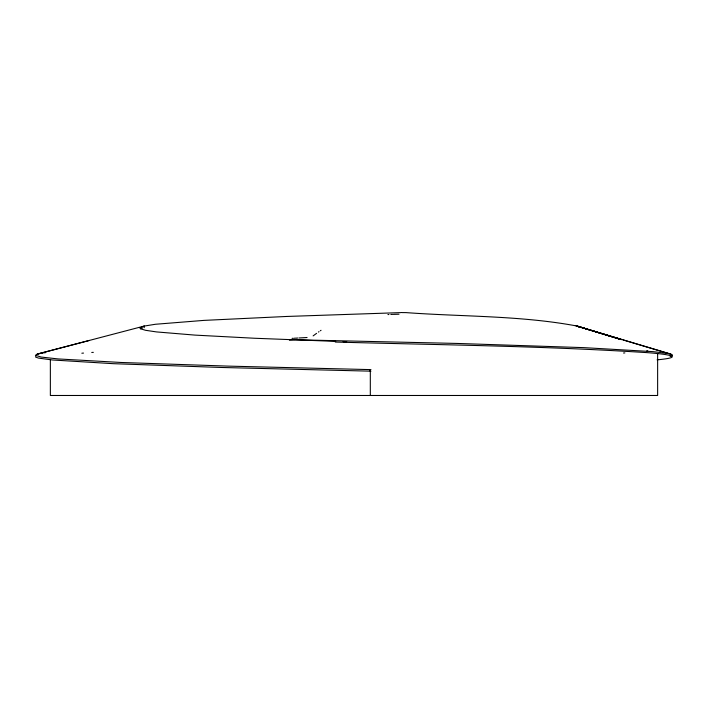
<?xml version="1.0" encoding="UTF-8"?>
<svg xmlns="http://www.w3.org/2000/svg" width="708" height="708" viewBox="0 0 708 708"><rect width="100%" height="100%" fill="white"/><g stroke="black" fill="none" stroke-linecap="round" stroke-linejoin="round"><path stroke-width="1.06" d="M313.131 335.893L316.609 333.326M672.193 355.673L672.193 354.655L668.989 353.646L653.201 351.646L583.826 347.637L456.899 343.433L294.661 339.751M35.816 356.204L35.63 357.089L38.515 358.106L52.578 359.983L113.324 363.682L221.834 367.487L370.957 371.169M318.405 332.061L319.025 331.645M320.343 330.76L321.043 330.3M400.932 312.609L286.749 316.458L203.931 320.388L155.45 324.264L143.839 326.131L139.892 328.025L140.52 328.786L142.423 328.061M671.972 355.797L670.087 356.425M144.379 326.007L37.489 354.027L35.427 355.292L41.179 357.062L58.162 358.929L121.059 362.469L228.144 366.116L370.957 369.62M37.046 354.15L89.518 340.415M37.975 353.894L42.807 353.018M143.839 327.68L144.379 327.556M43.701 352.885L45.631 352.637M657.077 359.859C693.194 356.389 654.705 353.026 644.236 352.46C541.381 345.92 438.261 344.911 335.265 342.044M289.422 340.194L294.307 339.787M292.059 338.362L293.227 338.3M294.103 338.247L296.05 338.132M296.679 338.097L297.918 338.026M299.095 337.964L307.077 337.512M401.648 312.582L406.109 312.617C462.926 316.777 520.699 315.494 576.861 326.007L620.173 339.3L575.188 325.503M387.931 314.547L388.931 314.52M390.834 314.458L392.613 314.405M393.453 314.379L399.002 314.219M343.115 341.637L346.699 341.752M335.716 341.38L254.482 338.247L194.921 335.105L156.486 331.919L145.565 330.3L140.52 328.786M670.989 354.15L576.861 326.007L621.801 339.636L578.162 326.512L579.56 327.397M623.102 339.946L668.989 353.646M369.585 370.231L370.311 371.151L370.311 395.48M657.635 353.442L657.635 395.48L50.356 395.48L50.356 359.39M647.793 350.77A173.469 6.275 -1.4 0 1 646.678 350.903M624.881 352.911A173.469 6.275 -1.4 0 1 623.518 353.018M81.845 353.212A178.08 5.283 -2.1 0 1 83.517 353.08M91.739 352.46A178.08 5.283 -2.1 0 1 93.341 352.345"/></g></svg>
